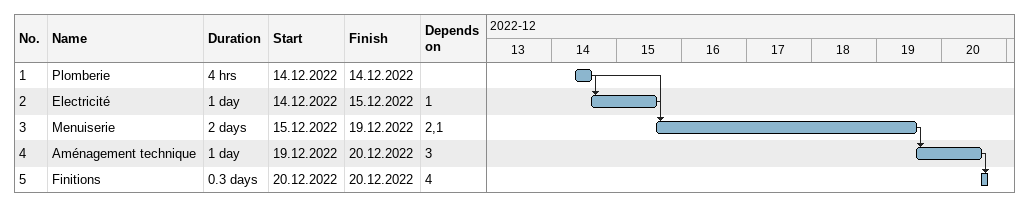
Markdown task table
| ID | Task | Duration | Start | Finish | Predecessors |
|---|---|---|---|---|---|
| 1 | Plomberie | 4h | 2022-12-14 | 2022-12-14 |  |
| 2 | Electricité | 1d | 2022-12-14 | 2022-12-15 | 1 |
| 3 | Menuiserie | 2d | 2022-12-15 | 2022-12-19 | 2, 1 |
| 4 | Aménagement technique | 1d | 2022-12-19 | 2022-12-20 | 3 |
| 5 | Finitions | 0.3d | 2022-12-20 | 2022-12-20 | 4 |
